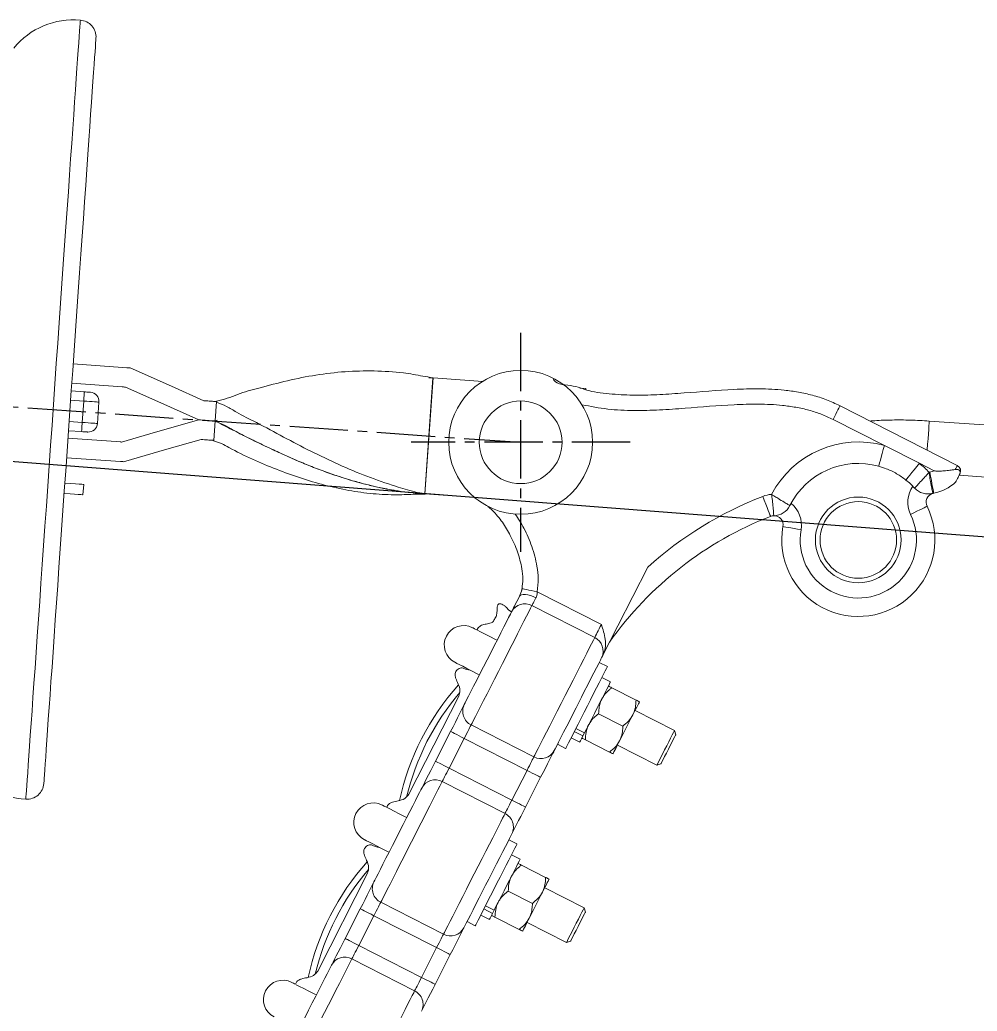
# Model space of a CAD drawing. Header units: millimetres. Extents: x 1587714 to 3094800, y -694377 to -413614.
# Drawn here: x 2058659.3 to 2058971.9, y -551181.4 to -550857.6 of the extents above; entities that cross this region are included whole.
import ezdxf

# ---------------------------------------------------------------- set-up
doc = ezdxf.new("R2010")
doc.units = ezdxf.units.MM
doc.linetypes.add('CENTER2', pattern=[28.575, 19.05, -3.175, 3.175, -3.175])
doc.layers.add('0_EJES', color=1, linetype='CENTER2')
doc.layers.add('M0_EQUIPOS', color=7, linetype='Continuous')

# ---------------------------------------------------------------- blocks, each defined once
blk = doc.blocks.new('poste doble terminal TM1')
at = {"layer": '0_EJES'}
for p, q in [((248, 7833), (1435.12, 7749.99)), ((1435.12, 7785.76), (1435.12, 7714.21)), ((1470.89, 7749.99), (1399.34, 7749.99))]:
    blk.add_line(p, q, dxfattribs=at)
at = {"layer": 'M0_EQUIPOS', "linetype": 'Continuous', "lineweight": 15}
for p, q in [((1289.47, 7781.58), (1289.45, 7781.58)), ((1289.47, 7781.58), (1289.5, 7782.27)), ((1289.03, 7775.59), (1305.14, 7774.47)), ((1403.87, 7733.13), (1406.52, 7771.03)), ((1406.52, 7771.04), (1405.16, 7771.1)), ((1406.52, 7771.03), (1422.81, 7769.9)), ((1304.99, 7768.11), (1288.59, 7769.26)), ((1454.49, 7767.68), (1456.4, 7767.55)), ((1456.4, 7767.55), (1456.37, 7767.16)), ((1335.8, 7763.3), (1335.36, 7756.96)), ((1539.38, 7761.94), (1577.68, 7742.42)), ((1553.87, 7748.94), (1537.11, 7757.48)), ((1334.92, 7750.63), (1335.36, 7756.96)), ((1336.15, 7757.24), (1335.36, 7756.96)), ((1304.57, 7750.1), (1287.33, 7751.3)), ((1565.28, 7743.13), (1553.87, 7748.94)), ((1286.89, 7744.97), (1304.42, 7743.74)), ((1570.12, 7740.66), (1565.28, 7743.13)), ((1563.74, 7735.05), (1563.73, 7735.04)), ((1403.87, 7733.12), (1403.2, 7733.18)), ((1403.69, 7733.14), (1403.2, 7733.18)), ((1403.87, 7733.13), (1420.29, 7731.98)), ((1569.7, 7733.33), (1569.7, 7733.31)), ((1476.61, 7709.22), (1461.99, 7680.53)), ((1435.38, 7701.41), (1435.59, 7702.51)), ((1440.47, 7701.21), (1461.47, 7690.51)), ((1438.8, 7696.67), (1459.29, 7686.23)), ((1431.24, 7695.16), (1432.18, 7694.68)), ((1463.43, 7676.73), (1460.75, 7678.09)), ((1464.46, 7671.76), (1461.63, 7673.2)), ((1398.66, 7635.12), (1414.93, 7667.05)), ((1464.9, 7669.84), (1472.78, 7665.82)), ((1460.58, 7661.35), (1468.45, 7657.34)), ((1485.34, 7655.86), (1472.47, 7662.42)), ((1418.94, 7657.68), (1439.42, 7647.24)), ((1407.3, 7645.85), (1412.25, 7655.57)), ((1455.45, 7654.08), (1452.62, 7655.52)), ((1455.97, 7655.1), (1453.14, 7656.54)), ((1455.97, 7655.1), (1455.45, 7654.08)), ((1485.78, 7654.51), (1485.34, 7655.86)), ((1416.71, 7653.3), (1411.75, 7643.58)), ((1416.71, 7653.3), (1437.19, 7642.86)), ((1447.13, 7651.36), (1449.81, 7650)), ((1451.61, 7653.53), (1454.44, 7652.09)), ((1456.25, 7652.86), (1464.13, 7648.85)), ((1466.7, 7651.1), (1479.57, 7644.54)), ((1479.57, 7644.54), (1480.92, 7644.98)), ((1411.75, 7643.58), (1432.24, 7633.14)), ((1432.24, 7633.14), (1437.19, 7642.86)), ((1409.52, 7639.2), (1430.01, 7628.76)), ((1441.65, 7640.59), (1436.69, 7630.87)), ((1433.92, 7618.82), (1431.24, 7620.18)), ((1434.95, 7613.84), (1432.12, 7615.29)), ((1435.39, 7611.92), (1443.27, 7607.91)), ((1368.85, 7577.33), (1385.12, 7609.27)), ((1431.07, 7603.43), (1438.94, 7599.42)), ((1455.83, 7597.94), (1442.96, 7604.5)), ((1389.44, 7599.78), (1409.92, 7589.35)), ((1426.46, 7597.19), (1423.63, 7598.63)), ((1377.8, 7587.95), (1382.75, 7597.67)), ((1387.21, 7595.4), (1382.25, 7585.68)), ((1387.21, 7595.4), (1407.69, 7584.97)), ((1422.1, 7595.62), (1424.93, 7594.18)), ((1425.94, 7596.16), (1423.11, 7597.6)), ((1426.46, 7597.19), (1425.94, 7596.16)), ((1456.27, 7596.6), (1455.83, 7597.94)), ((1417.63, 7593.45), (1420.3, 7592.09)), ((1426.74, 7594.95), (1434.62, 7590.93)), ((1437.19, 7593.19), (1450.06, 7586.63)), ((1382.25, 7585.68), (1402.74, 7575.24)), ((1450.06, 7586.63), (1451.41, 7587.07)), ((1402.74, 7575.24), (1407.69, 7584.97)), ((1412.15, 7582.7), (1407.19, 7572.97)), ((1380.02, 7581.3), (1400.51, 7570.86))]:
    blk.add_line(p, q, dxfattribs=at)
at = {"layer": 'M0_EQUIPOS', "color": 160, "linetype": 'Continuous', "lineweight": 15}
for p, q in [((1292.46, 7763.47), (1288.2, 7763.77)), ((1288.41, 7766.76), (1292.67, 7766.46)), ((1292.46, 7763.47), (1291.97, 7756.49)), ((1297.45, 7763.12), (1296.96, 7756.14)), ((1287.71, 7756.79), (1291.97, 7756.49)), ((1291.76, 7753.5), (1287.5, 7753.79)), ((1292.23, 7732.86), (1292.47, 7736.26))]:
    blk.add_line(p, q, dxfattribs=at)
at = {"layer": 'M0_EQUIPOS', "color": 74, "linetype": 'Continuous', "lineweight": 15}
for p, q in [((3563.65, 7617.44), (1568.53, 7756.95)), ((1578.29, 7739.23), (3562.47, 7600.48))]:
    blk.add_line(p, q, dxfattribs=at)
at = {"layer": 'M0_EQUIPOS', "color": 160, "linetype": 'Continuous', "lineweight": 15, "flags": 128}
for points in [[(1273.58, 7633.46), (1273.59, 7633.64), (1273.62, 7634.17), (1273.69, 7635.05), (1273.77, 7636.29), (1273.88, 7637.87), (1274.02, 7639.79), (1274.18, 7642.05), (1274.36, 7644.64), (1274.56, 7647.56), (1274.79, 7650.78), (1275.03, 7654.32), (1275.3, 7658.15), (1275.59, 7662.27), (1275.9, 7666.66), (1276.22, 7671.31), (1276.57, 7676.22), (1276.92, 7681.35), (1277.3, 7686.71), (1277.69, 7692.28), (1278.09, 7698.03), (1278.51, 7703.96), (1278.93, 7710.05), (1279.37, 7716.28), (1279.81, 7722.64), (1280.26, 7729.09), (1280.72, 7735.64), (1281.18, 7742.26), (1281.65, 7748.93), (1282.12, 7755.63), (1282.59, 7762.34), (1283.06, 7769.05), (1283.52, 7775.74), (1283.99, 7782.38), (1284.45, 7788.97), (1284.9, 7795.47), (1285.35, 7801.88), (1285.79, 7808.17), (1286.22, 7814.34), (1286.64, 7820.35), (1287.05, 7826.19), (1287.45, 7831.85), (1287.83, 7837.32), (1288.2, 7842.57), (1288.55, 7847.59), (1288.88, 7852.37), (1289.2, 7856.9), (1289.5, 7861.15), (1289.77, 7865.13), (1290.03, 7868.81), (1290.27, 7872.2), (1290.48, 7875.27), (1290.68, 7878.02), (1290.85, 7880.45), (1290.99, 7882.54), (1291.11, 7884.29), (1291.21, 7885.7), (1291.29, 7886.76), (1291.34, 7887.47), (1291.36, 7887.82), (1291.36, 7887.86)], [(1279.45, 7638.56), (1279.46, 7638.74), (1279.5, 7639.28), (1279.56, 7640.17), (1279.65, 7641.41), (1279.76, 7643), (1279.89, 7644.94), (1280.05, 7647.21), (1280.23, 7649.81), (1280.44, 7652.74), (1280.67, 7655.99), (1280.91, 7659.54), (1281.18, 7663.38), (1281.47, 7667.51), (1281.78, 7671.91), (1282.11, 7676.58), (1282.45, 7681.48), (1282.81, 7686.62), (1283.18, 7691.97), (1283.57, 7697.53), (1283.97, 7703.27), (1284.38, 7709.17), (1284.81, 7715.23), (1285.24, 7721.42), (1285.68, 7727.72), (1286.13, 7734.11), (1286.58, 7740.59), (1287.04, 7747.12), (1287.5, 7753.69), (1287.96, 7760.28), (1288.42, 7766.87), (1288.88, 7773.44), (1289.34, 7779.97), (1289.79, 7786.44), (1290.24, 7792.84), (1290.68, 7799.14), (1291.11, 7805.33), (1291.53, 7811.39), (1291.94, 7817.29), (1292.35, 7823.03), (1292.73, 7828.58), (1293.11, 7833.94), (1293.47, 7839.07), (1293.81, 7843.98), (1294.14, 7848.64), (1294.45, 7853.05), (1294.73, 7857.17), (1295, 7861.02), (1295.25, 7864.57), (1295.48, 7867.81), (1295.68, 7870.74), (1295.86, 7873.35), (1296.02, 7875.62), (1296.16, 7877.56), (1296.27, 7879.15), (1296.36, 7880.39), (1296.42, 7881.28), (1296.46, 7881.81), (1296.47, 7881.99)], [(1292.67, 7766.46), (1292.67, 7766.41), (1292.65, 7766.24), (1292.64, 7765.96), (1292.61, 7765.59), (1292.58, 7765.14), (1292.54, 7764.62), (1292.5, 7764.06), (1292.46, 7763.47)], [(1292.67, 7766.46), (1293.06, 7766.44), (1293.43, 7766.41), (1293.78, 7766.39), (1294.08, 7766.37), (1294.33, 7766.35), (1294.51, 7766.34), (1294.63, 7766.33), (1294.67, 7766.33)], [(1297.45, 7763.12), (1297.35, 7763.13), (1297.07, 7763.15), (1296.61, 7763.18), (1295.99, 7763.23), (1295.23, 7763.28), (1294.37, 7763.34), (1293.43, 7763.4), (1292.46, 7763.47)], [(1291.97, 7756.49), (1291.93, 7755.91), (1291.89, 7755.34), (1291.86, 7754.83), (1291.83, 7754.37), (1291.8, 7754), (1291.78, 7753.72), (1291.77, 7753.55), (1291.76, 7753.5)], [(1291.97, 7756.49), (1292.95, 7756.42), (1293.88, 7756.36), (1294.74, 7756.3), (1295.5, 7756.24), (1296.12, 7756.2), (1296.58, 7756.17), (1296.87, 7756.15), (1296.96, 7756.14)], [(1293.76, 7753.36), (1293.72, 7753.36), (1293.61, 7753.37), (1293.42, 7753.38), (1293.17, 7753.4), (1292.87, 7753.42), (1292.53, 7753.44), (1292.15, 7753.47), (1291.76, 7753.5)], [(1292.47, 7736.26), (1292.31, 7736.27), (1291.8, 7736.3), (1290.94, 7736.36), (1289.74, 7736.45), (1288.23, 7736.55), (1286.45, 7736.68), (1286.31, 7736.69)], [(1292.23, 7732.86), (1292.08, 7732.87), (1291.56, 7732.91), (1290.7, 7732.97), (1289.5, 7733.05), (1288, 7733.16), (1286.21, 7733.28), (1286.07, 7733.29)]]:
    blk.add_lwpolyline(points, dxfattribs=at)
at = {"layer": 'M0_EQUIPOS', "linetype": 'Continuous', "lineweight": 15, "flags": 128}
for points in [[(1305.14, 7774.47), (1306.53, 7774.37), (1307.62, 7774.29)], [(1307.62, 7774.29), (1321.08, 7768.3), (1331.66, 7763.59)], [(1403.81, 7733.14), (1405.14, 7752.09), (1406.46, 7771.05)], [(1406.52, 7771.03), (1406.52, 7771.03)], [(1406.52, 7771.03), (1406.52, 7771.03)], [(1406.52, 7771.03), (1406.52, 7771.03)], [(1330.1, 7757.33), (1316.64, 7763.33), (1306.06, 7768.03)], [(1335.8, 7763.3), (1335.8, 7763.3)], [(1539.38, 7761.94), (1539.33, 7761.85), (1539.2, 7761.6), (1538.99, 7761.19), (1538.71, 7760.63), (1538.37, 7759.96), (1537.98, 7759.19), (1537.55, 7758.35), (1537.11, 7757.48)], [(1330.1, 7757.33), (1315.94, 7753.27), (1304.81, 7750.08)], [(1335.36, 7756.96), (1335.36, 7756.96)], [(1305.48, 7743.67), (1319.65, 7747.73), (1330.78, 7750.92)], [(1334.59, 7750.65), (1334.77, 7750.64), (1334.92, 7750.63)], [(1334.92, 7750.63), (1334.92, 7750.63)], [(1553.87, 7748.94), (1553.51, 7747.63), (1553.16, 7746.36), (1552.83, 7745.19), (1552.55, 7744.17), (1552.32, 7743.33), (1552.15, 7742.71), (1552.04, 7742.33), (1552, 7742.2)], [(1565.28, 7743.13), (1564.43, 7742.06), (1563.61, 7741.03), (1562.86, 7740.09), (1562.2, 7739.26), (1561.66, 7738.58), (1561.25, 7738.07), (1561, 7737.76), (1560.92, 7737.65)], [(1577.01, 7741.12), (1577.16, 7741.41), (1577.29, 7741.67), (1577.41, 7741.9), (1577.5, 7742.09), (1577.58, 7742.23), (1577.63, 7742.34), (1577.67, 7742.4), (1577.68, 7742.42)], [(1568.73, 7740.26), (1568.97, 7738.92), (1569.2, 7737.62), (1569.41, 7736.43), (1569.6, 7735.39), (1569.75, 7734.53), (1569.87, 7733.89), (1569.94, 7733.5), (1569.96, 7733.37)], [(1403.87, 7733.13), (1403.87, 7733.13)], [(1514.16, 7732.34), (1514.66, 7731.06), (1515.13, 7729.84), (1515.57, 7728.71), (1515.96, 7727.72), (1516.27, 7726.91), (1516.51, 7726.31), (1516.65, 7725.94), (1516.7, 7725.81)], [(1567.79, 7729.1), (1567.69, 7729.05), (1567.38, 7728.9), (1566.88, 7728.65), (1566.21, 7728.32), (1565.4, 7727.93), (1564.47, 7727.47), (1563.45, 7726.97), (1562.4, 7726.46)], [(1520.74, 7722.49), (1520.86, 7722.47), (1521.19, 7722.41), (1521.74, 7722.32), (1522.47, 7722.18), (1523.37, 7722.02), (1524.39, 7721.84), (1525.5, 7721.65), (1526.65, 7721.44)], [(1432.17, 7694.65), (1432.33, 7694.97), (1432.55, 7695.4), (1432.81, 7695.91), (1433.12, 7696.52), (1433.47, 7697.22), (1433.86, 7697.98), (1434.29, 7698.81), (1434.74, 7699.7)], [(1434.74, 7699.7), (1434.74, 7699.7), (1435.22, 7700.85), (1435.36, 7701.33), (1435.57, 7702.18)], [(1440.09, 7699.19), (1439.2, 7699.6), (1438.32, 7699.92), (1437.46, 7700.15), (1436.68, 7700.28), (1435.99, 7700.29), (1435.42, 7700.2), (1435, 7700), (1434.74, 7699.7)], [(1440.47, 7701.21), (1439.52, 7701.4), (1438.59, 7701.58), (1437.75, 7701.75), (1437, 7701.9), (1436.39, 7702.02), (1435.94, 7702.1), (1435.66, 7702.16), (1435.57, 7702.18)], [(1440.09, 7699.19), (1439.86, 7698.75), (1439.65, 7698.33), (1439.46, 7697.95), (1439.28, 7697.6), (1439.13, 7697.3), (1438.99, 7697.04), (1438.89, 7696.83), (1438.8, 7696.67)], [(1438.8, 7696.67), (1438.37, 7695.81), (1437.78, 7694.66), (1437.05, 7693.22), (1436.19, 7691.53), (1435.21, 7689.61), (1434.13, 7687.48), (1432.96, 7685.2), (1431.73, 7682.78), (1430.45, 7680.28), (1429.16, 7677.73), (1427.85, 7675.17), (1426.57, 7672.65), (1425.33, 7670.21), (1424.14, 7667.89), (1423.03, 7665.72), (1422.03, 7663.74), (1421.13, 7661.98), (1420.36, 7660.47), (1419.73, 7659.24), (1419.26, 7658.3), (1418.94, 7657.68)], [(1416.72, 7664.33), (1417.02, 7664.92), (1417.48, 7665.84), (1418.11, 7667.06), (1418.87, 7668.56), (1419.76, 7670.31), (1420.76, 7672.27), (1421.84, 7674.39), (1422.98, 7676.62), (1424.15, 7678.93), (1425.34, 7681.25), (1426.5, 7683.53), (1427.62, 7685.73), (1428.67, 7687.79), (1429.63, 7689.68), (1430.48, 7691.34), (1431.19, 7692.74), (1431.76, 7693.85), (1432.17, 7694.65)], [(1427.43, 7685.36), (1426.91, 7685.63), (1425.01, 7686.6), (1423.35, 7687.45), (1421.96, 7688.15), (1420.85, 7688.72), (1420.05, 7689.12), (1419.57, 7689.37), (1419.41, 7689.45)], [(1459.29, 7686.23), (1459.42, 7686.48), (1459.6, 7686.84), (1459.83, 7687.29), (1460.1, 7687.83), (1460.41, 7688.44), (1460.75, 7689.1), (1461.11, 7689.8), (1461.47, 7690.51)], [(1439.42, 7647.24), (1439.74, 7647.87), (1440.22, 7648.8), (1440.84, 7650.03), (1441.61, 7651.54), (1442.51, 7653.3), (1443.52, 7655.28), (1444.62, 7657.45), (1445.81, 7659.78), (1447.05, 7662.22), (1448.34, 7664.74), (1449.64, 7667.29), (1450.94, 7669.84), (1452.21, 7672.34), (1453.44, 7674.76), (1454.61, 7677.05), (1455.69, 7679.17), (1456.67, 7681.09), (1457.53, 7682.79), (1458.26, 7684.22), (1458.85, 7685.38), (1459.29, 7686.23)], [(1461.56, 7679.67), (1461.15, 7678.88), (1460.59, 7677.76), (1459.87, 7676.36), (1459.03, 7674.7), (1458.07, 7672.82), (1457.01, 7670.75), (1455.89, 7668.56), (1454.96, 7666.73)], [(1461.99, 7680.53), (1461.93, 7680.39), (1461.86, 7680.27), (1461.8, 7680.15), (1461.74, 7680.04), (1461.69, 7679.94), (1461.64, 7679.84), (1461.6, 7679.75), (1461.56, 7679.67)], [(1413.64, 7678.14), (1413.8, 7678.06), (1414.29, 7677.81), (1415.09, 7677.4), (1416.19, 7676.84), (1417.58, 7676.13), (1419.24, 7675.28), (1421.14, 7674.32), (1421.67, 7674.05)], [(1416.03, 7676.35), (1417.44, 7675.77), (1418.64, 7675.59)], [(1463.43, 7676.73), (1463.35, 7676.58), (1463.11, 7676.12), (1462.73, 7675.36), (1462.19, 7674.31), (1461.53, 7673.01), (1460.76, 7671.49), (1459.88, 7669.77), (1458.93, 7667.91), (1457.93, 7665.94), (1456.89, 7663.9), (1455.85, 7661.86), (1454.83, 7659.85), (1453.84, 7657.92), (1452.93, 7656.12), (1452.1, 7654.49), (1451.37, 7653.07), (1450.77, 7651.89), (1450.31, 7650.98), (1449.99, 7650.36), (1449.83, 7650.04), (1449.81, 7650)], [(1464.46, 7671.76), (1464.38, 7671.61), (1464.14, 7671.14), (1463.75, 7670.38), (1463.23, 7669.34), (1462.58, 7668.07), (1461.82, 7666.59), (1460.99, 7664.97), (1460.12, 7663.24), (1459.22, 7661.47), (1458.32, 7659.72), (1457.47, 7658.04), (1456.67, 7656.48), (1455.97, 7655.1)], [(1454.96, 7666.73), (1454.22, 7665.27), (1453.23, 7663.33)], [(1412.25, 7655.57), (1413.04, 7657.11), (1413.8, 7658.6), (1414.51, 7660), (1415.16, 7661.27), (1415.71, 7662.36), (1416.17, 7663.26), (1416.51, 7663.92), (1416.72, 7664.33)], [(1473.91, 7665.25), (1473.87, 7665.17), (1473.76, 7664.96), (1473.58, 7664.6), (1473.33, 7664.11), (1473.02, 7663.49), (1472.64, 7662.76), (1472.22, 7661.93), (1471.75, 7661)], [(1453.23, 7663.33), (1452.37, 7661.65), (1451.23, 7659.41), (1450.15, 7657.29), (1449.16, 7655.34), (1448.27, 7653.59), (1447.5, 7652.08), (1446.88, 7650.86), (1446.41, 7649.94), (1446.11, 7649.35)], [(1467.42, 7652.52), (1467.93, 7653.51), (1468.47, 7654.56), (1469.02, 7655.65), (1469.59, 7656.76), (1470.15, 7657.87), (1470.7, 7658.96), (1471.24, 7660.01), (1471.75, 7661)], [(1418.94, 7657.68), (1418.83, 7657.47), (1418.67, 7657.14), (1418.44, 7656.7), (1418.16, 7656.15), (1417.84, 7655.51), (1417.48, 7654.81), (1417.1, 7654.07), (1416.71, 7653.3)], [(1416.71, 7653.3), (1415.84, 7653.74), (1415, 7654.17), (1414.23, 7654.56), (1413.56, 7654.9), (1413, 7655.19), (1412.59, 7655.4), (1412.34, 7655.52), (1412.25, 7655.57)], [(1455.45, 7654.08), (1454.97, 7653.14), (1454.64, 7652.49), (1454.46, 7652.15), (1454.44, 7652.09)], [(1479.57, 7644.54), (1479.66, 7644.71), (1479.9, 7645.19), (1480.3, 7645.97), (1480.82, 7646.99), (1481.43, 7648.2), (1482.11, 7649.52), (1482.8, 7650.88), (1483.48, 7652.21), (1484.09, 7653.42), (1484.61, 7654.44), (1485.01, 7655.21), (1485.26, 7655.69), (1485.34, 7655.86)], [(1485.78, 7654.51), (1485.69, 7654.35), (1485.45, 7653.88), (1485.07, 7653.12), (1484.56, 7652.13), (1483.98, 7650.98), (1483.35, 7649.75), (1482.72, 7648.51), (1482.13, 7647.36), (1481.63, 7646.38), (1481.24, 7645.62), (1481, 7645.14), (1480.92, 7644.98), (1480.92, 7644.98)], [(1465.26, 7648.27), (1465.3, 7648.35), (1465.41, 7648.56), (1465.59, 7648.92), (1465.84, 7649.41), (1466.15, 7650.03), (1466.53, 7650.76), (1466.95, 7651.59), (1467.42, 7652.52)], [(1437.19, 7642.86), (1437.58, 7643.63), (1437.96, 7644.38), (1438.32, 7645.08), (1438.64, 7645.71), (1438.92, 7646.26), (1439.15, 7646.71), (1439.32, 7647.04), (1439.42, 7647.24)], [(1446.11, 7649.35), (1445.9, 7648.94), (1445.56, 7648.28), (1445.11, 7647.39), (1444.55, 7646.29), (1443.9, 7645.02), (1443.19, 7643.62), (1442.43, 7642.13), (1441.65, 7640.59)], [(1402.83, 7637.08), (1403.04, 7637.5), (1403.38, 7638.16), (1403.84, 7639.05), (1404.4, 7640.15), (1405.04, 7641.42), (1405.75, 7642.82), (1406.51, 7644.31), (1407.3, 7645.85)], [(1411.75, 7643.58), (1410.88, 7644.02), (1410.05, 7644.44), (1409.28, 7644.84), (1408.6, 7645.18), (1408.05, 7645.46), (1407.64, 7645.67), (1407.38, 7645.8), (1407.3, 7645.85)], [(1411.75, 7643.58), (1411.36, 7642.81), (1410.98, 7642.06), (1410.63, 7641.36), (1410.3, 7640.73), (1410.02, 7640.18), (1409.8, 7639.73), (1409.63, 7639.4), (1409.52, 7639.2)], [(1441.65, 7640.59), (1441.56, 7640.64), (1441.31, 7640.76), (1440.9, 7640.97), (1440.34, 7641.26), (1439.67, 7641.6), (1438.9, 7641.99), (1438.06, 7642.42), (1437.19, 7642.86)], [(1409.52, 7639.2), (1409.21, 7638.58), (1408.74, 7637.66), (1408.13, 7636.45), (1407.37, 7634.98), (1406.49, 7633.25), (1405.5, 7631.31), (1404.42, 7629.18), (1403.25, 7626.9), (1402.03, 7624.49), (1400.77, 7622.01), (1399.48, 7619.49), (1398.2, 7616.97), (1396.93, 7614.49), (1395.71, 7612.08), (1394.54, 7609.8), (1393.46, 7607.67), (1392.47, 7605.73), (1391.59, 7604), (1390.84, 7602.52), (1390.22, 7601.32), (1389.75, 7600.4), (1389.44, 7599.78)], [(1387.22, 7606.43), (1387.51, 7607.01), (1387.96, 7607.9), (1388.57, 7609.08), (1389.31, 7610.54), (1390.17, 7612.23), (1391.14, 7614.13), (1392.19, 7616.19), (1393.3, 7618.37), (1394.45, 7620.62), (1395.61, 7622.9), (1396.75, 7625.15), (1397.86, 7627.33), (1398.91, 7629.39), (1399.88, 7631.28), (1400.74, 7632.98), (1401.48, 7634.43), (1402.09, 7635.62), (1402.54, 7636.51), (1402.83, 7637.08)], [(1397.92, 7627.45), (1397.4, 7627.72), (1395.5, 7628.68), (1393.84, 7629.53), (1392.45, 7630.24), (1391.34, 7630.8), (1390.54, 7631.21), (1390.06, 7631.46), (1389.9, 7631.54)], [(1430.01, 7628.76), (1430.11, 7628.97), (1430.28, 7629.3), (1430.51, 7629.74), (1430.79, 7630.29), (1431.11, 7630.92), (1431.46, 7631.62), (1431.84, 7632.37), (1432.24, 7633.14)], [(1436.69, 7630.87), (1436.61, 7630.91), (1436.35, 7631.04), (1435.94, 7631.25), (1435.39, 7631.53), (1434.71, 7631.88), (1433.94, 7632.27), (1433.11, 7632.7), (1432.24, 7633.14)], [(1409.92, 7589.35), (1410.24, 7589.96), (1410.7, 7590.88), (1411.32, 7592.09), (1412.07, 7593.56), (1412.95, 7595.29), (1413.94, 7597.23), (1415.03, 7599.36), (1416.19, 7601.65), (1417.41, 7604.05), (1418.68, 7606.53), (1419.96, 7609.05), (1421.25, 7611.57), (1422.51, 7614.06), (1423.74, 7616.46), (1424.9, 7618.74), (1425.99, 7620.87), (1426.98, 7622.82), (1427.86, 7624.54), (1428.61, 7626.02), (1429.22, 7627.23), (1429.69, 7628.14), (1430.01, 7628.76)], [(1436.69, 7630.87), (1435.91, 7629.33), (1435.15, 7627.84), (1434.43, 7626.44), (1433.79, 7625.17), (1433.23, 7624.07), (1432.77, 7623.18), (1432.44, 7622.52), (1432.23, 7622.11)], [(1432.23, 7622.11), (1431.93, 7621.53), (1431.48, 7620.64), (1430.88, 7619.46), (1430.14, 7618), (1429.27, 7616.31), (1428.31, 7614.41), (1427.26, 7612.35), (1426.15, 7610.17), (1425.39, 7608.68)], [(1384.13, 7620.22), (1384.29, 7620.14), (1384.78, 7619.89), (1385.58, 7619.49), (1386.68, 7618.92), (1388.07, 7618.21), (1389.73, 7617.37), (1391.63, 7616.4), (1392.16, 7616.13)], [(1433.92, 7618.82), (1433.84, 7618.66), (1433.6, 7618.2), (1433.22, 7617.44), (1432.69, 7616.4), (1432.02, 7615.1), (1431.25, 7613.57), (1430.37, 7611.86), (1429.42, 7609.99), (1428.42, 7608.02), (1427.38, 7605.99), (1426.34, 7603.94), (1425.32, 7601.93), (1424.33, 7600.01), (1423.42, 7598.21), (1422.59, 7596.58), (1421.86, 7595.16), (1421.26, 7593.98), (1420.8, 7593.07), (1420.48, 7592.44), (1420.32, 7592.13), (1420.3, 7592.09)], [(1434.95, 7613.84), (1434.87, 7613.69), (1434.63, 7613.23), (1434.25, 7612.47), (1433.72, 7611.43), (1433.07, 7610.15), (1432.31, 7608.68), (1431.49, 7607.05), (1430.61, 7605.32), (1429.71, 7603.56), (1428.81, 7601.8), (1427.96, 7600.12), (1427.16, 7598.57), (1426.46, 7597.19)], [(1425.39, 7608.68), (1424.71, 7607.35), (1423.67, 7605.32)], [(1382.75, 7597.67), (1383.54, 7599.21), (1384.3, 7600.7), (1385.01, 7602.1), (1385.66, 7603.37), (1386.22, 7604.47), (1386.67, 7605.36), (1387.01, 7606.02), (1387.22, 7606.43)], [(1423.67, 7605.32), (1422.69, 7603.39), (1421.58, 7601.22), (1420.53, 7599.16), (1419.57, 7597.26), (1418.7, 7595.56), (1417.96, 7594.11), (1417.36, 7592.92), (1416.9, 7592.03), (1416.61, 7591.46)], [(1444.4, 7607.33), (1444.36, 7607.26), (1444.25, 7607.04), (1444.07, 7606.69), (1443.82, 7606.19), (1443.51, 7605.58), (1443.13, 7604.85), (1442.71, 7604.01), (1442.24, 7603.09)], [(1437.91, 7594.6), (1438.42, 7595.6), (1438.96, 7596.65), (1439.51, 7597.74), (1440.08, 7598.84), (1440.64, 7599.95), (1441.2, 7601.04), (1441.73, 7602.09), (1442.24, 7603.09)], [(1389.44, 7599.78), (1389.34, 7599.58), (1389.17, 7599.25), (1388.94, 7598.8), (1388.66, 7598.25), (1388.34, 7597.62), (1387.98, 7596.92), (1387.6, 7596.17), (1387.21, 7595.4)], [(1387.21, 7595.4), (1386.34, 7595.85), (1385.5, 7596.27), (1384.73, 7596.66), (1384.06, 7597.01), (1383.5, 7597.29), (1383.09, 7597.5), (1382.84, 7597.63), (1382.75, 7597.67)], [(1425.94, 7596.16), (1425.46, 7595.23), (1425.13, 7594.58), (1424.95, 7594.23), (1424.93, 7594.18)], [(1450.06, 7586.63), (1450.15, 7586.79), (1450.39, 7587.28), (1450.79, 7588.05), (1451.31, 7589.07), (1451.92, 7590.28), (1452.6, 7591.6), (1453.29, 7592.97), (1453.97, 7594.29), (1454.58, 7595.5), (1455.11, 7596.52), (1455.5, 7597.3), (1455.75, 7597.78), (1455.83, 7597.94)], [(1456.27, 7596.6), (1456.18, 7596.44), (1455.94, 7595.96), (1455.56, 7595.2), (1455.05, 7594.22), (1454.47, 7593.07), (1453.84, 7591.83), (1453.21, 7590.6), (1452.62, 7589.45), (1452.12, 7588.46), (1451.73, 7587.7), (1451.49, 7587.23), (1451.41, 7587.07), (1451.41, 7587.07)], [(1435.75, 7590.36), (1435.79, 7590.43), (1435.9, 7590.65), (1436.08, 7591), (1436.33, 7591.49), (1436.65, 7592.11), (1437.02, 7592.84), (1437.44, 7593.68), (1437.91, 7594.6)], [(1407.69, 7584.97), (1408.08, 7585.74), (1408.46, 7586.48), (1408.82, 7587.18), (1409.14, 7587.82), (1409.42, 7588.36), (1409.65, 7588.81), (1409.82, 7589.14), (1409.92, 7589.35)], [(1416.61, 7591.46), (1416.4, 7591.05), (1416.06, 7590.38), (1415.61, 7589.49), (1415.05, 7588.39), (1414.4, 7587.13), (1413.69, 7585.73), (1412.93, 7584.23), (1412.15, 7582.7)], [(1373.34, 7579.19), (1373.55, 7579.6), (1373.88, 7580.26), (1374.34, 7581.15), (1374.9, 7582.25), (1375.54, 7583.52), (1376.26, 7584.92), (1377.02, 7586.41), (1377.8, 7587.95)], [(1382.25, 7585.68), (1381.39, 7586.12), (1380.55, 7586.55), (1379.78, 7586.94), (1379.1, 7587.28), (1378.55, 7587.57), (1378.14, 7587.78), (1377.88, 7587.91), (1377.8, 7587.95)], [(1382.25, 7585.68), (1381.86, 7584.91), (1381.48, 7584.17), (1381.13, 7583.47), (1380.8, 7582.83), (1380.52, 7582.28), (1380.3, 7581.84), (1380.13, 7581.51), (1380.02, 7581.3)], [(1412.15, 7582.7), (1412.06, 7582.74), (1411.81, 7582.87), (1411.4, 7583.08), (1410.84, 7583.36), (1410.17, 7583.71), (1409.4, 7584.1), (1408.56, 7584.52), (1407.69, 7584.97)], [(1380.02, 7581.3), (1379.7, 7580.68), (1379.23, 7579.74), (1378.6, 7578.51), (1377.83, 7577), (1376.94, 7575.24), (1375.93, 7573.26), (1374.82, 7571.09), (1373.64, 7568.77), (1372.39, 7566.32), (1371.11, 7563.81), (1369.81, 7561.25), (1368.51, 7558.7), (1367.23, 7556.2), (1366, 7553.78), (1364.84, 7551.49), (1363.75, 7549.37), (1362.77, 7547.45), (1361.91, 7545.75), (1361.18, 7544.32), (1360.59, 7543.17), (1360.16, 7542.31)], [(1357.89, 7548.87), (1358.29, 7549.67), (1358.86, 7550.78), (1359.57, 7552.18), (1360.42, 7553.84), (1361.38, 7555.72), (1362.43, 7557.79), (1363.55, 7559.99), (1364.72, 7562.27), (1365.9, 7564.59), (1367.07, 7566.89), (1368.21, 7569.13), (1369.29, 7571.25), (1370.29, 7573.21), (1371.18, 7574.95), (1371.94, 7576.46), (1372.57, 7577.68), (1373.03, 7578.6), (1373.34, 7579.19)], [(1368.42, 7569.53), (1367.89, 7569.8), (1365.99, 7570.77), (1364.33, 7571.61), (1362.94, 7572.32), (1361.88, 7572.86)], [(1400.51, 7570.86), (1400.61, 7571.07), (1400.78, 7571.4), (1401.01, 7571.85), (1401.29, 7572.39), (1401.61, 7573.03), (1401.97, 7573.73), (1402.35, 7574.47), (1402.74, 7575.24)], [(1407.19, 7572.97), (1406.41, 7571.43), (1405.65, 7569.94), (1404.94, 7568.54), (1404.29, 7567.27), (1403.73, 7566.18), (1403.28, 7565.29), (1402.94, 7564.62), (1402.73, 7564.21)], [(1407.19, 7572.97), (1407.11, 7573.02), (1406.85, 7573.15), (1406.44, 7573.36), (1405.89, 7573.64), (1405.21, 7573.98), (1404.44, 7574.37), (1403.61, 7574.8), (1402.74, 7575.24)], [(1380.64, 7531.88), (1381.08, 7532.73), (1381.66, 7533.88), (1382.39, 7535.32), (1383.26, 7537.01), (1384.24, 7538.94), (1385.32, 7541.06), (1386.48, 7543.35), (1387.72, 7545.76), (1388.99, 7548.26), (1390.29, 7550.81), (1391.59, 7553.37), (1392.88, 7555.89), (1394.12, 7558.33), (1395.3, 7560.66), (1396.41, 7562.83), (1397.42, 7564.81), (1398.32, 7566.56), (1399.08, 7568.07), (1399.71, 7569.3), (1400.19, 7570.24), (1400.51, 7570.86)]]:
    blk.add_lwpolyline(points, dxfattribs=at)
at = {"layer": 'M0_EQUIPOS', "color": 74, "linetype": 'Continuous', "lineweight": 15, "flags": 128}
blk.add_lwpolyline([(1568.53, 7756.95), (1568.51, 7756.76), (1568.47, 7756.22), (1568.41, 7755.33), (1568.33, 7754.14), (1568.23, 7752.71), (1568.12, 7751.09), (1567.99, 7749.36), (1567.87, 7747.58), (1567.86, 7747.43)], dxfattribs=at)
at = {"layer": 'M0_EQUIPOS', "linetype": 'Continuous', "lineweight": 15}
for centre, radius in [((1435.12, 7749.99), 23.49), ((1435.12, 7749.99), 13.5), ((1545.35, 7718.11), 14), ((1545.35, 7718.11), 12.5)]:
    blk.add_circle(centre, radius, dxfattribs=at)
at = {"layer": 'M0_EQUIPOS', "color": 160, "linetype": 'Continuous', "lineweight": 15}
for centre, radius, start, end in [((1289.05, 7862.92), 25.05, 84.6896, 140.79), ((1290.98, 7882.38), 5.5, 356, 86.0151), ((1294.46, 7763.33), 3, 356, 86), ((1293.97, 7756.35), 3, 266, 356), ((1274.75, 7658.48), 25.05, 211.21, 267.3104), ((1273.96, 7638.95), 5.5, 265.9849, 356)]:
    blk.add_arc(centre, radius, start, end, dxfattribs=at)
at = {"layer": 'M0_EQUIPOS', "linetype": 'Continuous', "lineweight": 15}
for centre, radius, start, end in [((1545.35, 7718.11), 31.99, 74.5494, 152.2797), ((1545.35, 7718.11), 24.99, 74.5494, 153.3329), ((1545.35, 7718.11), 31.99, 43.7023, 51.4506), ((1576.77, 7740.64), 2, 333, 63), ((1570.49, 7730.42), 10, 100.1117, 101.6024), ((1567.51, 7747.08), 6.93, 280.1117, 292.1161), ((1594.07, 7731.78), 17.43, 152.8645, 153.3705), ((1545.35, 7718.11), 24.99, 42.6491, 51.4506), ((1570.49, 7730.42), 9, 144.5221, 206.0875), ((1567.51, 7747.08), 13.93, 280.1117, 314.0088), ((1558.79, 7617.79), 122.94, 111.289, 131.951), ((1517.79, 7723.02), 10, 94.3796, 111.289), ((1570.49, 7730.42), 3, 105.099, 206.0875), ((1570.49, 7730.42), 3, 100.1117, 105.099), ((1517.65, 7732.02), 6, 270.883, 333.3329), ((1545.35, 7718.11), 24.99, 169.8945, 26.0875), ((1517.79, 7723.02), 9, 349.8945, 51.4599), ((1558.79, 7617.79), 115.94, 111.289, 144.739), ((1517.79, 7723.02), 3, 90.883, 111.289), ((1517.79, 7723.02), 3, 349.8945, 90.883), ((1545.35, 7718.11), 18.99, 169.8945, 26.0875), ((1436.49, 7692.34), 4.91, 61.9061, 151.8781), ((1416.52, 7683.8), 6.35, 63, 243), ((1457.14, 7681.81), 4.91, 334.1298, 64.0823), ((1477.22, 7615.2), 83.57, 138.3044, 167.6956), ((1477.22, 7615.2), 81.57, 139.4082, 166.5918), ((1421.15, 7662.12), 4.96, 153.4811, 243.4815), ((1441.71, 7651.64), 4.96, 242.5275, 332.504), ((1407.23, 7634.8), 4.96, 62.5301, 152.5163), ((1387.01, 7625.88), 6.35, 63, 243), ((1427.79, 7624.32), 4.96, 333.4802, 63.4824), ((1389.4, 7623.44), 5.75, 238.4062, 266.9008), ((1447.41, 7557.42), 83.57, 138.3044, 167.6956), ((1447.41, 7557.42), 81.57, 139.4082, 166.5918), ((1391.65, 7604.22), 4.96, 153.4806, 243.481), ((1412.21, 7593.75), 4.96, 242.5272, 332.5044), ((1377.74, 7576.9), 4.96, 62.5301, 152.5167), ((1357.5, 7567.97), 6.35, 63, 243), ((1154.71, 7167.94), 454.84, 62.9492, 63.1161), ((1398.29, 7566.43), 4.96, 333.4792, 63.4825)]:
    blk.add_arc(centre, radius, start, end, dxfattribs=at)
for points, knots in [([(1335.79, 7763.43), (1336.97, 7763.71), (1339.36, 7764.26), (1343.8, 7766.2), (1350.51, 7767.89), (1359, 7770.22), (1368.39, 7772.08), (1377.85, 7773.2), (1387.33, 7773.43), (1394.81, 7772.97), (1400.06, 7772.21), (1403.14, 7771.6), (1405.39, 7771.25), (1406.51, 7771.08)], [0, 0, 0, 0, 0.0478925, 0.0962695, 0.1926182, 0.3236126, 0.4545937, 0.5892581, 0.7239082, 0.8612871, 0.9076787, 0.9540981, 1, 1, 1, 1]), ([(1445.78, 7770.92), (1445.78, 7770.92), (1446.04, 7768.9), (1452.14, 7768.9), (1457.61, 7766.45), (1465.08, 7765.66), (1472.74, 7765.29), (1480.59, 7765.54), (1491.26, 7766.28), (1502.04, 7767.26), (1512.97, 7767.56), (1520.01, 7767.23), (1525.81, 7766.43), (1530.43, 7765.41), (1535, 7763.99), (1537.92, 7762.62), (1539.38, 7761.94)], [0, 0, 0, 0, 0.00001, 0.064207, 0.129572, 0.2102, 0.290925, 0.373656, 0.456417, 0.628042, 0.714321, 0.800521, 0.849609, 0.898679, 0.949347, 1, 1, 1, 1]), ([(1306.06, 7768.03), (1305.86, 7768.05), (1305.51, 7768.07), (1305.15, 7768.1), (1304.99, 7768.11)], [0, 0, 0, 0, 0.560005, 1, 1, 1, 1]), ([(1331.66, 7763.59), (1332.26, 7763.55), (1333.34, 7763.47), (1334.42, 7763.4), (1334.89, 7763.36)], [0, 0, 0, 0, 0.560001, 1, 1, 1, 1]), ([(1334.89, 7763.36), (1335.06, 7763.35), (1335.37, 7763.33), (1335.67, 7763.31), (1335.8, 7763.3)], [0, 0, 0, 0, 0.5599831, 1, 1, 1, 1]), ([(1335.77, 7763.17), (1336.91, 7762.72), (1339.19, 7761.82), (1343.31, 7759.15), (1349.69, 7756.11), (1357.71, 7751.68), (1366.65, 7747.02), (1375.72, 7742.67), (1384.92, 7738.75), (1392.25, 7736.25), (1397.44, 7734.67), (1400.5, 7733.77), (1402.74, 7733.37), (1403.86, 7733.17)], [0, 0, 0, 0, 0.047912, 0.096304, 0.192683, 0.323717, 0.454738, 0.58945, 0.724143, 0.861408, 0.907758, 0.954138, 1, 1, 1, 1]), ([(1537.11, 7757.48), (1535.83, 7758.08), (1533.29, 7759.27), (1529.21, 7760.56), (1524.99, 7761.49), (1519.48, 7762.25), (1512.73, 7762.56), (1502.11, 7762.24), (1491.37, 7761.28), (1480.47, 7760.51), (1472.04, 7760.31), (1463.54, 7760.65), (1457.95, 7761.72), (1455.15, 7762.25)], [0, 0, 0, 0, 0.050838, 0.10169, 0.154437, 0.207208, 0.302818, 0.398521, 0.591925, 0.693049, 0.79413, 0.897131, 1, 1, 1, 1]), ([(1334.74, 7757.01), (1333.87, 7757.07), (1332.33, 7757.18), (1330.78, 7757.28), (1330.1, 7757.33)], [0, 0, 0, 0, 0.560005, 1, 1, 1, 1]), ([(1334.74, 7757.01), (1333.87, 7757.07), (1332.33, 7757.18), (1330.78, 7757.28), (1330.1, 7757.33)], [0, 0, 0, 0, 0.560005, 1, 1, 1, 1]), ([(1335.36, 7756.96), (1335.25, 7756.97), (1335.04, 7756.99), (1334.83, 7757), (1334.74, 7757.01)], [0, 0, 0, 0, 0.559933, 1, 1, 1, 1]), ([(1335.36, 7756.96), (1335.25, 7756.97), (1335.04, 7756.99), (1334.83, 7757), (1334.74, 7757.01)], [0, 0, 0, 0, 0.559933, 1, 1, 1, 1]), ([(1401.68, 7733.32), (1401.35, 7733.34), (1399.94, 7733.46), (1396.68, 7733.85), (1390.24, 7734.87), (1381.86, 7736.86), (1372.31, 7739.92), (1362.67, 7743.64), (1353.35, 7748.02), (1346.12, 7751.35), (1341.29, 7753.99), (1338.45, 7755.73), (1336.37, 7756.47), (1335.33, 7756.84)], [0, 0, 0, 0, 0.0140229, 0.0603227, 0.1526616, 0.295253, 0.4378221, 0.584365, 0.7308844, 0.8648966, 0.9100726, 0.9552684, 1, 1, 1, 1]), ([(1401.61, 7733.34), (1401.07, 7733.39), (1399.22, 7733.56), (1396.09, 7733.96), (1392.23, 7734.53), (1388.35, 7735.32), (1384.93, 7736.17), (1382.03, 7736.96), (1379.47, 7737.69), (1376.94, 7738.46), (1374.32, 7739.31), (1371.85, 7740.17), (1369.38, 7741.08), (1366.94, 7742.03), (1364.59, 7742.99), (1362.09, 7744.05), (1359.68, 7745.11), (1357.25, 7746.2), (1355.01, 7747.22), (1352.64, 7748.33), (1350.23, 7749.48), (1347.76, 7750.69), (1345.29, 7751.92), (1342.81, 7753.17), (1340.32, 7754.44), (1337.83, 7755.7), (1336.18, 7756.55), (1335.36, 7756.96)], [0, 0, 0, 0, 0.023984, 0.082334, 0.139533, 0.196312, 0.256146, 0.293343, 0.326922, 0.371325, 0.407833, 0.444893, 0.483305, 0.519858, 0.555395, 0.590246, 0.633646, 0.665208, 0.700795, 0.735858, 0.773237, 0.810881, 0.848845, 0.886235, 0.92437, 0.962545, 1, 1, 1, 1]), ([(1330.78, 7750.92), (1331.49, 7750.87), (1332.76, 7750.78), (1334.03, 7750.69), (1334.59, 7750.65)], [0, 0, 0, 0, 0.559995, 1, 1, 1, 1]), ([(1304.81, 7750.08), (1304.76, 7750.08), (1304.68, 7750.09), (1304.6, 7750.09), (1304.57, 7750.1)], [0, 0, 0, 0, 0.5601573, 1, 1, 1, 1]), ([(1334.88, 7750.5), (1335.75, 7750.21), (1337.48, 7749.64), (1341.59, 7747.34), (1347.52, 7744.37), (1355.38, 7741.12), (1363.23, 7738.3), (1371.08, 7735.93), (1378.99, 7734.19), (1386.92, 7733.1), (1393.23, 7732.8), (1397.78, 7732.92), (1400.71, 7733.05), (1402.83, 7733.06), (1403.89, 7733.07)], [0, 0, 0, 0, 0.035684, 0.071542, 0.186224, 0.301169, 0.416003, 0.5297, 0.643743, 0.757688, 0.871252, 0.914349, 0.957415, 1, 1, 1, 1]), ([(1304.42, 7743.74), (1304.62, 7743.73), (1304.97, 7743.7), (1305.33, 7743.68), (1305.48, 7743.67)], [0, 0, 0, 0, 0.56004, 1, 1, 1, 1]), ([(1560.92, 7737.65), (1559.92, 7738.38), (1557.9, 7739.85), (1554.86, 7741.31), (1552.83, 7741.94), (1552, 7742.2)], [0, 0, 0, 0, 0.367396, 0.743113, 1, 1, 1, 1]), ([(1570.12, 7740.66), (1570.13, 7740.66), (1570.32, 7740.64), (1571.12, 7740.6), (1572.52, 7740.59), (1574.32, 7740.74), (1575.84, 7740.94), (1576.69, 7741.07), (1577.01, 7741.12)], [0, 0, 0, 0, 0.002762, 0.08071, 0.334299, 0.591015, 0.847317, 1, 1, 1, 1]), ([(1578.48, 7739.6), (1578.53, 7739.71), (1578.63, 7739.95), (1578.66, 7740.3), (1578.56, 7740.67), (1578.25, 7740.98), (1577.72, 7741.17), (1577.26, 7741.14), (1577.01, 7741.12)], [0, 0, 0, 0, 0.105238, 0.209642, 0.367302, 0.567942, 0.770698, 1, 1, 1, 1]), ([(1568.47, 7740.21), (1568.47, 7740.21), (1568.11, 7739.79), (1567.39, 7739), (1566.12, 7737.61), (1564.92, 7736.31), (1564, 7735.33), (1563.83, 7735.15), (1563.74, 7735.05)], [0, 0, 0, 0, 0.001686, 0.157517, 0.305443, 0.569629, 0.780352, 1, 1, 1, 1]), ([(1568.47, 7740.21), (1568.48, 7740.21), (1568.51, 7739.93), (1568.65, 7738.87), (1568.94, 7736.95), (1569.32, 7735.01), (1569.61, 7733.7), (1569.67, 7733.45), (1569.7, 7733.33)], [0, 0, 0, 0, 0.0016532, 0.0806571, 0.3051669, 0.5693045, 0.7801644, 1, 1, 1, 1]), ([(1578.48, 7739.6), (1578.22, 7739.09), (1577.81, 7738.28), (1577.41, 7737.49), (1577.22, 7737.12), (1577.2, 7737.08), (1577.19, 7737.06)], [0, 0, 0, 0, 0.410999, 0.647523, 0.84592, 1, 1, 1, 1]), ([(1563.74, 7735.05), (1564.14, 7734.68), (1564.94, 7733.94), (1566.46, 7733.3), (1568.09, 7733.03), (1569.16, 7733.23), (1569.7, 7733.33)], [0, 0, 0, 0, 0.2499776, 0.4999839, 0.7499812, 1, 1, 1, 1]), ([(1517.03, 7732.99), (1517.03, 7732.99), (1517.49, 7732.69), (1518.41, 7732.13), (1520, 7731.13), (1521.52, 7730.21), (1522.64, 7729.54), (1522.99, 7729.34), (1523.01, 7729.33), (1523.01, 7729.32)], [0, 0, 0, 0, 0.001595, 0.150424, 0.291767, 0.544072, 0.745374, 0.955165, 1, 1, 1, 1]), ([(1517.03, 7732.99), (1517.03, 7732.98), (1517.07, 7732.71), (1517.23, 7731.65), (1517.47, 7729.73), (1517.65, 7727.75), (1517.73, 7726.45), (1517.74, 7726.04), (1517.74, 7726.02), (1517.74, 7726.02)], [0, 0, 0, 0, 0.001585, 0.0770759, 0.2914223, 0.5437858, 0.7451565, 0.9551229, 1, 1, 1, 1]), ([(1435.57, 7702.18), (1435.69, 7703.25), (1435.95, 7705.43), (1435.47, 7709.51), (1434.19, 7714.33), (1431.98, 7719.41), (1429.21, 7723.96), (1426.68, 7727.1), (1424.93, 7728.64), (1424.45, 7729.06)], [0, 0, 0, 0, 0.106985, 0.217837, 0.407162, 0.601562, 0.767593, 0.937181, 1, 1, 1, 1]), ([(1433.36, 7726.56), (1434.33, 7725.04), (1436.48, 7721.69), (1438.93, 7715.96), (1440.42, 7710.39), (1440.99, 7705.39), (1440.64, 7702.62), (1440.47, 7701.21)], [0, 0, 0, 0, 0.201489, 0.4429, 0.690064, 0.842846, 1, 1, 1, 1]), ([(1440.47, 7701.21), (1440.47, 7700.98), (1440.48, 7700.41), (1440.33, 7699.71), (1440.14, 7699.3), (1440.09, 7699.19)], [0, 0, 0, 0, 0.321514, 0.808851, 1, 1, 1, 1]), ([(1427.24, 7693.46), (1427.29, 7693.83), (1427.41, 7694.59), (1427.42, 7695.65), (1427.5, 7696.43), (1427.66, 7696.88), (1427.79, 7697.08), (1427.97, 7697.21), (1428.24, 7697.3), (1428.72, 7697.26), (1429.39, 7696.96), (1430.32, 7696.29), (1430.88, 7695.61), (1431.24, 7695.16)], [0, 0, 0, 0, 0.140745, 0.28813, 0.399366, 0.434843, 0.465647, 0.490074, 0.51488, 0.571329, 0.668331, 0.787345, 1, 1, 1, 1]), ([(1427.24, 7693.46), (1427.03, 7693), (1426.65, 7692.18), (1426.13, 7691.46), (1425.9, 7691.15)], [0, 0, 0, 0, 0.5672006, 1, 1, 1, 1]), ([(1420.95, 7688.67), (1420.98, 7688.82), (1421.06, 7689.2), (1421.61, 7689.9), (1422.77, 7690.44), (1424.31, 7690.72), (1425.37, 7691), (1425.9, 7691.15)], [0, 0, 0, 0, 0.079865, 0.196431, 0.438313, 0.715746, 1, 1, 1, 1]), ([(1461.47, 7690.51), (1461.47, 7690.51), (1461.73, 7689.72), (1462.25, 7688.13), (1462.82, 7685.54), (1462.91, 7682.89), (1462.27, 7681.24), (1461.99, 7680.53)], [0, 0, 0, 0, 0.001367, 0.24366, 0.487395, 0.77848, 1, 1, 1, 1]), ([(1416.03, 7676.35), (1415.8, 7676.33), (1415.32, 7676.3), (1414.69, 7675.94), (1414.17, 7675.48), (1413.73, 7674.81), (1413.64, 7673.86), (1414.02, 7672.55), (1414.75, 7671.02), (1415.54, 7669.06), (1415.13, 7667.71), (1414.93, 7667.05)], [0, 0, 0, 0, 0.0625738, 0.1289738, 0.1944291, 0.2534412, 0.3455145, 0.4461485, 0.6225005, 0.8183544, 1, 1, 1, 1]), ([(1463.77, 7670.41), (1463.77, 7670.41), (1463.78, 7670.41), (1463.97, 7670.31), (1464.42, 7670.08), (1464.78, 7669.9), (1464.9, 7669.84)], [0, 0, 0, 0, 0.066546, 0.435289, 0.814559, 1, 1, 1, 1]), ([(1461.61, 7666.17), (1461.95, 7666.74), (1462.66, 7667.91), (1463.88, 7669.05), (1464.67, 7669.66), (1464.9, 7669.84)], [0, 0, 0, 0, 0.406289, 0.827318, 1, 1, 1, 1]), ([(1460.58, 7661.35), (1460.62, 7662.16), (1460.7, 7663.81), (1461.22, 7665.39), (1461.6, 7666.15), (1461.61, 7666.17)], [0, 0, 0, 0, 0.48434, 0.986317, 1, 1, 1, 1]), ([(1471.75, 7661), (1472.01, 7661.62), (1472.54, 7662.87), (1472.74, 7664.54), (1472.77, 7665.53), (1472.78, 7665.82)], [0, 0, 0, 0, 0.406351, 0.827345, 1, 1, 1, 1]), ([(1473.91, 7665.25), (1473.91, 7665.25), (1473.9, 7665.25), (1473.71, 7665.35), (1473.26, 7665.58), (1472.9, 7665.76), (1472.78, 7665.82)], [0, 0, 0, 0, 0.0665479, 0.4353009, 0.8145758, 1, 1, 1, 1]), ([(1457.28, 7657.68), (1457.63, 7658.25), (1458.33, 7659.42), (1459.56, 7660.57), (1460.35, 7661.17), (1460.58, 7661.35)], [0, 0, 0, 0, 0.406298, 0.827304, 1, 1, 1, 1]), ([(1468.45, 7657.34), (1469.09, 7657.84), (1470.38, 7658.88), (1471.35, 7660.23), (1471.74, 7660.98), (1471.75, 7661)], [0, 0, 0, 0, 0.484399, 0.986414, 1, 1, 1, 1]), ([(1456.25, 7652.86), (1456.29, 7653.67), (1456.37, 7655.33), (1456.89, 7656.91), (1457.27, 7657.66), (1457.28, 7657.68)], [0, 0, 0, 0, 0.484345, 0.986307, 1, 1, 1, 1]), ([(1467.42, 7652.52), (1467.68, 7653.13), (1468.21, 7654.39), (1468.42, 7656.05), (1468.45, 7657.05), (1468.45, 7657.34)], [0, 0, 0, 0, 0.406355, 0.827343, 1, 1, 1, 1]), ([(1455.12, 7653.44), (1455.12, 7653.44), (1455.13, 7653.43), (1455.32, 7653.34), (1455.77, 7653.11), (1456.13, 7652.92), (1456.25, 7652.86)], [0, 0, 0, 0, 0.066546, 0.435289, 0.814559, 1, 1, 1, 1]), ([(1464.13, 7648.85), (1464.76, 7649.36), (1466.05, 7650.39), (1467.03, 7651.75), (1467.41, 7652.5), (1467.42, 7652.52)], [0, 0, 0, 0, 0.484399, 0.986404, 1, 1, 1, 1]), ([(1465.26, 7648.27), (1465.26, 7648.27), (1465.25, 7648.28), (1465.07, 7648.37), (1464.61, 7648.6), (1464.25, 7648.79), (1464.13, 7648.85)], [0, 0, 0, 0, 0.066547, 0.4352861, 0.814578, 1, 1, 1, 1]), ([(1391.44, 7630.75), (1391.48, 7630.91), (1391.59, 7631.4), (1392.23, 7632.08), (1393.51, 7632.6), (1395.23, 7632.91), (1397.35, 7633.41), (1398.24, 7634.56), (1398.66, 7635.12)], [0, 0, 0, 0, 0.053854, 0.170979, 0.296433, 0.519137, 0.769122, 1, 1, 1, 1]), ([(1386.39, 7618.54), (1386.18, 7618.55), (1385.74, 7618.58), (1385.1, 7618.3), (1384.53, 7617.89), (1384, 7617.24), (1383.79, 7616.26), (1384.13, 7614.91), (1384.88, 7613.34), (1385.74, 7611.34), (1385.32, 7609.94), (1385.12, 7609.27)], [0, 0, 0, 0, 0.056074, 0.115842, 0.183252, 0.245784, 0.339169, 0.439157, 0.616682, 0.815961, 1, 1, 1, 1]), ([(1432.1, 7608.25), (1432.44, 7608.83), (1433.15, 7609.99), (1434.37, 7611.14), (1435.16, 7611.74), (1435.39, 7611.92)], [0, 0, 0, 0, 0.406293, 0.827219, 1, 1, 1, 1]), ([(1434.26, 7612.5), (1434.26, 7612.5), (1434.27, 7612.49), (1434.46, 7612.4), (1434.91, 7612.17), (1435.27, 7611.98), (1435.39, 7611.92)], [0, 0, 0, 0, 0.066548, 0.435302, 0.814579, 1, 1, 1, 1]), ([(1431.07, 7603.43), (1431.11, 7604.25), (1431.19, 7605.9), (1431.71, 7607.48), (1432.09, 7608.23), (1432.1, 7608.25)], [0, 0, 0, 0, 0.484416, 0.986324, 1, 1, 1, 1]), ([(1442.24, 7603.09), (1442.5, 7603.7), (1443.03, 7604.96), (1443.24, 7606.62), (1443.26, 7607.62), (1443.27, 7607.91)], [0, 0, 0, 0, 0.40621, 0.827198, 1, 1, 1, 1]), ([(1444.4, 7607.33), (1444.4, 7607.33), (1444.39, 7607.34), (1444.21, 7607.43), (1443.75, 7607.66), (1443.39, 7607.85), (1443.27, 7607.91)], [0, 0, 0, 0, 0.066546, 0.435289, 0.814559, 1, 1, 1, 1]), ([(1427.77, 7599.77), (1428.12, 7600.34), (1428.82, 7601.5), (1430.05, 7602.65), (1430.84, 7603.26), (1431.07, 7603.43)], [0, 0, 0, 0, 0.4062927, 0.8273112, 1, 1, 1, 1]), ([(1438.94, 7599.42), (1439.58, 7599.93), (1440.87, 7600.97), (1441.84, 7602.31), (1442.23, 7603.07), (1442.24, 7603.09)], [0, 0, 0, 0, 0.4842806, 0.986285, 1, 1, 1, 1]), ([(1426.74, 7594.95), (1426.78, 7595.76), (1426.86, 7597.41), (1427.38, 7599), (1427.76, 7599.75), (1427.77, 7599.77)], [0, 0, 0, 0, 0.4843411, 0.9864409, 1, 1, 1, 1]), ([(1437.91, 7594.6), (1438.17, 7595.22), (1438.7, 7596.47), (1438.91, 7598.14), (1438.94, 7599.13), (1438.94, 7599.42)], [0, 0, 0, 0, 0.406294, 0.82722, 1, 1, 1, 1]), ([(1425.61, 7595.52), (1425.61, 7595.52), (1425.62, 7595.52), (1425.81, 7595.42), (1426.26, 7595.19), (1426.62, 7595.01), (1426.74, 7594.95)], [0, 0, 0, 0, 0.066546, 0.435289, 0.814553, 1, 1, 1, 1]), ([(1434.62, 7590.93), (1435.25, 7591.44), (1436.54, 7592.48), (1437.52, 7593.83), (1437.9, 7594.58), (1437.91, 7594.6)], [0, 0, 0, 0, 0.484345, 0.986402, 1, 1, 1, 1]), ([(1435.75, 7590.36), (1435.75, 7590.36), (1435.74, 7590.36), (1435.56, 7590.46), (1435.1, 7590.69), (1434.74, 7590.87), (1434.62, 7590.93)], [0, 0, 0, 0, 0.066546, 0.435289, 0.814556, 1, 1, 1, 1]), ([(1361.63, 7572.99), (1361.67, 7573.17), (1361.81, 7573.68), (1362.49, 7574.33), (1363.77, 7574.83), (1365.47, 7575.14), (1367.56, 7575.64), (1368.43, 7576.78), (1368.85, 7577.33)], [0, 0, 0, 0, 0.061544, 0.177392, 0.302692, 0.524034, 0.771256, 1, 1, 1, 1])]:
    blk.add_open_spline(points, degree=3, knots=knots, dxfattribs=at)
at = {"layer": 'M0_EQUIPOS', "color": 74, "linetype": 'Continuous', "lineweight": 15}
blk.add_open_spline([(1568.53, 7756.95), (1566.46, 7757.07), (1562.42, 7757.3), (1556.47, 7757.31), (1552.09, 7757.17), (1549.69, 7756.98), (1549.18, 7756.94)], degree=3, knots=[0, 0, 0, 0, 0.320049, 0.628016, 0.92086, 1, 1, 1, 1], dxfattribs=at)

msp = doc.modelspace()

# ---------------------------------------------------------------- linework, layer by layer
at = {"color": 5}
msp.add_arc((2088250.4526, -172308.821), 379847.5285, 265.377093471, 272.721972034, dxfattribs=at)

# ---------------------------------------------------------------- block references
msp.add_blockref('poste doble terminal TM1', (2057387.7201, -558745.6049))

doc.saveas('drawing.dxf')
